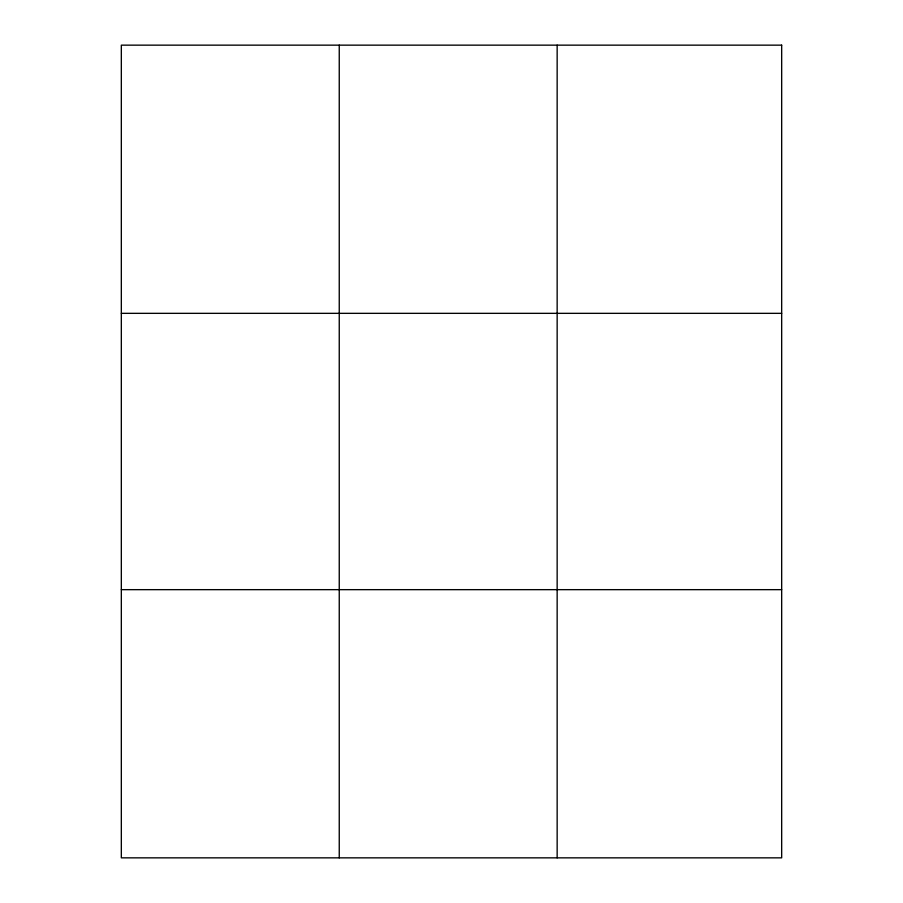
<?xml version="1.0" encoding="UTF-8"?>
<svg xmlns="http://www.w3.org/2000/svg" width="903" height="903" viewBox="0 0 903 903"><rect width="100%" height="100%" fill="white"/><g stroke="black" fill="none" stroke-linecap="round" stroke-linejoin="round"><path stroke-width="1.35" d="M339.246 857.85L339.246 45.15M557.151 857.85L557.151 45.15M121.329 313.341L781.671 313.341M121.329 589.659L781.671 589.659M781.671 45.15L781.671 857.85L121.329 857.85L121.329 45.15L781.671 45.15"/></g></svg>
